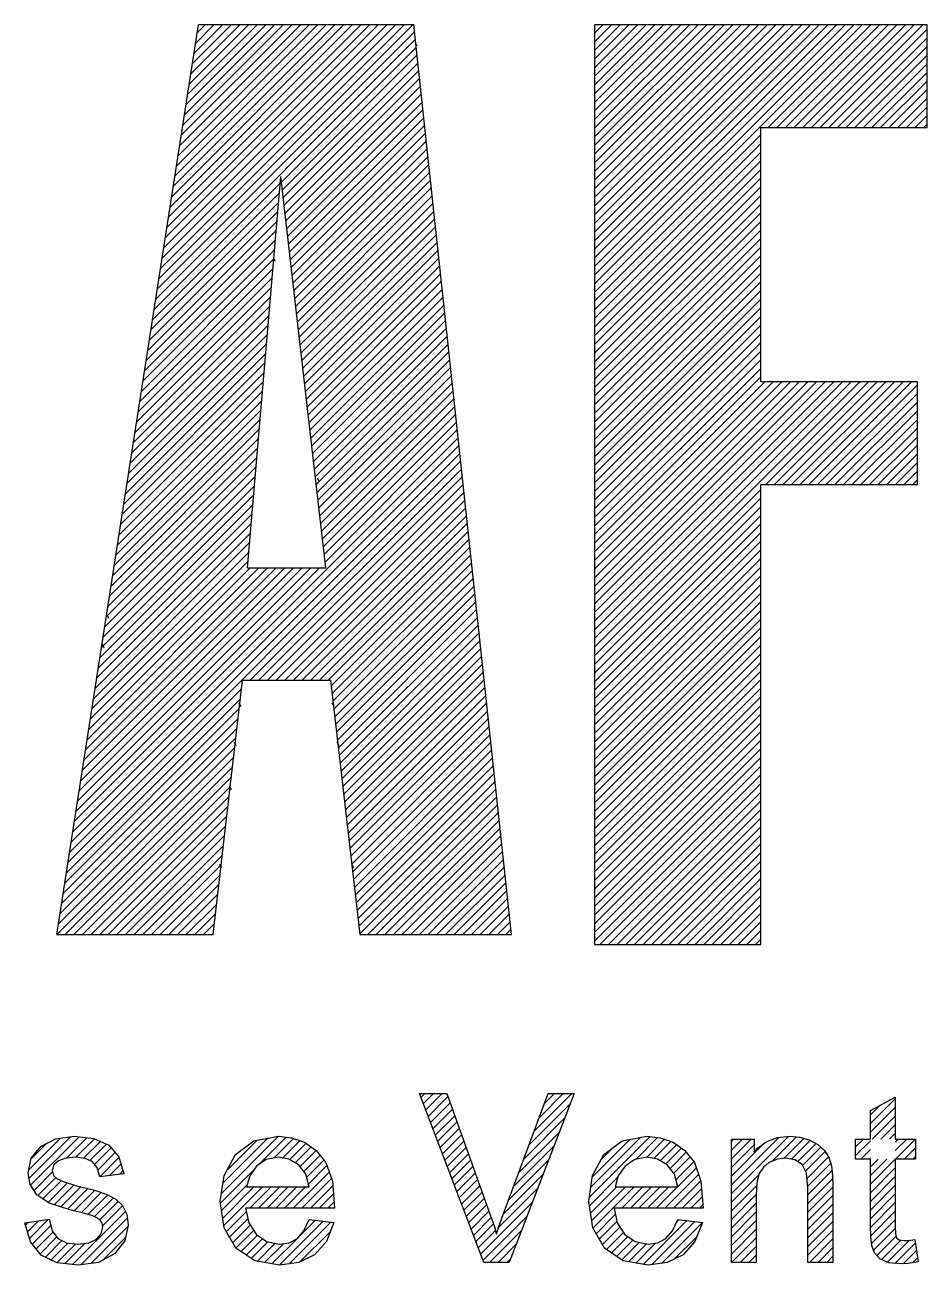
# Model space of a CAD drawing. Extents: x 1877.6 to 1957.1, y 1157.3 to 1182.6.
# Drawn here: x 1920.36 to 1938.81, y 1157.29 to 1182.65 of the extents above; entities that cross this region are included whole.
import ezdxf

# ---------------------------------------------------------------- set-up
doc = ezdxf.new("R2010")
doc.units = 0
doc.header["$MEASUREMENT"] = 0
doc.layers.add('C250', color=250, linetype='Continuous')
doc.layers.add('C29', color=29, linetype='Continuous')

msp = doc.modelspace()

# ---------------------------------------------------------------- linework, layer by layer
at = {"color": 0, "linetype": 'ByBlock'}
for p, q in [((1921.011, 1164.048), (1923.911, 1182.648)), ((1930.311, 1164.048), (1928.311, 1182.648)), ((1924.911, 1171.548), (1925.595, 1179.55)), ((1926.511, 1171.548), (1925.595, 1179.55)), ((1924.911, 1171.548), (1926.511, 1171.548)), ((1924.211, 1164.048), (1924.811, 1169.248)), ((1926.611, 1169.248), (1927.211, 1164.048))]:
    msp.add_line(p, q, dxfattribs=at)
at = {"linetype": 'ByBlock'}
for p, q in [((1923.069, 1177.248), (1928.326, 1182.505)), ((1923.101, 1177.457), (1928.292, 1182.648)), ((1923.134, 1177.667), (1928.115, 1182.648)), ((1923.167, 1177.876), (1927.938, 1182.648)), ((1923.199, 1178.086), (1927.762, 1182.648)), ((1923.232, 1178.295), (1927.585, 1182.648)), ((1923.265, 1178.505), (1927.408, 1182.648)), ((1923.297, 1178.714), (1927.231, 1182.648)), ((1923.33, 1178.923), (1927.055, 1182.648)), ((1923.363, 1179.133), (1926.878, 1182.648)), ((1923.395, 1179.342), (1926.701, 1182.648)), ((1923.428, 1179.552), (1926.524, 1182.648)), ((1923.461, 1179.761), (1926.347, 1182.648)), ((1923.493, 1179.971), (1926.171, 1182.648)), ((1923.526, 1180.18), (1925.994, 1182.648)), ((1923.559, 1180.389), (1925.817, 1182.648)), ((1923.591, 1180.599), (1925.64, 1182.648)), ((1923.624, 1180.808), (1925.464, 1182.648)), ((1923.657, 1181.018), (1925.287, 1182.648)), ((1923.689, 1181.227), (1925.11, 1182.648)), ((1923.722, 1181.437), (1924.933, 1182.648)), ((1923.755, 1181.646), (1924.756, 1182.648)), ((1923.787, 1181.855), (1924.58, 1182.648)), ((1923.82, 1182.065), (1924.403, 1182.648)), ((1923.853, 1182.274), (1924.226, 1182.648)), ((1923.885, 1182.484), (1924.049, 1182.648)), ((1932.011, 1182.478), (1932.181, 1182.648)), ((1932.011, 1182.301), (1932.358, 1182.648)), ((1932.011, 1182.124), (1932.535, 1182.648)), ((1932.011, 1181.947), (1932.711, 1182.648)), ((1932.011, 1181.77), (1932.888, 1182.648)), ((1932.011, 1181.594), (1933.065, 1182.648)), ((1932.011, 1181.417), (1933.242, 1182.648)), ((1932.011, 1181.24), (1933.419, 1182.648)), ((1932.011, 1181.063), (1933.595, 1182.648)), ((1932.011, 1180.887), (1933.772, 1182.648)), ((1932.011, 1180.71), (1933.949, 1182.648)), ((1932.011, 1180.533), (1934.126, 1182.648)), ((1932.011, 1180.356), (1934.302, 1182.648)), ((1932.011, 1180.179), (1934.479, 1182.648)), ((1932.011, 1180.003), (1934.656, 1182.648)), ((1932.011, 1179.826), (1934.833, 1182.648)), ((1932.011, 1179.649), (1935.009, 1182.648)), ((1932.011, 1179.472), (1935.186, 1182.648)), ((1932.011, 1179.296), (1935.363, 1182.648)), ((1932.011, 1179.119), (1935.54, 1182.648)), ((1932.011, 1178.942), (1935.717, 1182.648)), ((1932.011, 1178.765), (1935.893, 1182.648)), ((1932.011, 1178.588), (1936.07, 1182.648)), ((1932.011, 1178.412), (1936.247, 1182.648)), ((1932.011, 1178.235), (1936.424, 1182.648)), ((1932.011, 1178.058), (1936.6, 1182.648)), ((1932.011, 1177.881), (1936.777, 1182.648)), ((1932.011, 1177.705), (1936.954, 1182.648)), ((1932.011, 1177.528), (1937.131, 1182.648)), ((1932.011, 1177.351), (1937.308, 1182.648)), ((1932.011, 1177.174), (1937.484, 1182.648)), ((1935.561, 1180.548), (1937.661, 1182.648)), ((1935.738, 1180.548), (1937.838, 1182.648)), ((1935.915, 1180.548), (1938.015, 1182.648)), ((1936.091, 1180.548), (1938.191, 1182.648)), ((1936.268, 1180.548), (1938.368, 1182.648)), ((1936.445, 1180.548), (1938.545, 1182.648)), ((1936.622, 1180.548), (1938.722, 1182.648)), ((1936.799, 1180.548), (1938.811, 1182.56)), ((1923.036, 1177.039), (1928.343, 1182.346)), ((1925.609, 1179.434), (1928.36, 1182.186)), ((1936.975, 1180.548), (1938.811, 1182.383)), ((1937.152, 1180.548), (1938.811, 1182.207)), ((1925.627, 1179.276), (1928.378, 1182.026)), ((1937.329, 1180.548), (1938.811, 1182.03)), ((1925.645, 1179.117), (1928.395, 1181.867)), ((1925.663, 1178.958), (1928.412, 1181.707)), ((1937.506, 1180.548), (1938.811, 1181.853)), ((1937.682, 1180.548), (1938.811, 1181.676)), ((1925.681, 1178.8), (1928.429, 1181.548)), ((1937.859, 1180.548), (1938.811, 1181.499)), ((1925.699, 1178.641), (1928.446, 1181.388)), ((1925.718, 1178.482), (1928.463, 1181.228)), ((1938.036, 1180.548), (1938.811, 1181.323)), ((1938.213, 1180.548), (1938.811, 1181.146)), ((1925.736, 1178.324), (1928.481, 1181.069)), ((1925.754, 1178.165), (1928.498, 1180.909)), ((1938.39, 1180.548), (1938.811, 1180.969)), ((1925.772, 1178.007), (1928.515, 1180.749)), ((1938.566, 1180.548), (1938.811, 1180.792)), ((1925.79, 1177.848), (1928.532, 1180.59)), ((1925.808, 1177.689), (1928.549, 1180.43)), ((1932.011, 1176.998), (1935.411, 1180.398)), ((1938.743, 1180.548), (1938.811, 1180.616)), ((1925.826, 1177.531), (1928.566, 1180.271)), ((1932.011, 1176.821), (1935.411, 1180.221)), ((1925.845, 1177.372), (1928.584, 1180.111)), ((1925.863, 1177.213), (1928.601, 1179.951)), ((1932.011, 1176.644), (1935.411, 1180.044)), ((1925.881, 1177.055), (1928.618, 1179.792)), ((1925.899, 1176.896), (1928.635, 1179.632)), ((1932.011, 1176.467), (1935.411, 1179.867)), ((1932.011, 1176.29), (1935.411, 1179.69)), ((1923.004, 1176.829), (1925.583, 1179.409)), ((1925.917, 1176.737), (1928.652, 1179.473)), ((1932.011, 1176.114), (1935.411, 1179.514)), ((1922.971, 1176.62), (1925.567, 1179.216)), ((1925.935, 1176.579), (1928.669, 1179.313)), ((1925.953, 1176.42), (1928.687, 1179.153)), ((1932.011, 1175.937), (1935.411, 1179.337)), ((1932.011, 1175.76), (1935.411, 1179.16)), ((1922.938, 1176.41), (1925.55, 1179.022)), ((1925.972, 1176.262), (1928.704, 1178.994)), ((1932.011, 1175.583), (1935.411, 1178.983)), ((1922.873, 1175.991), (1925.517, 1178.636)), ((1922.906, 1176.201), (1925.534, 1178.829)), ((1925.99, 1176.103), (1928.721, 1178.834)), ((1926.008, 1175.944), (1928.738, 1178.674)), ((1932.011, 1175.407), (1935.411, 1178.807)), ((1932.011, 1175.23), (1935.411, 1178.63)), ((1922.84, 1175.782), (1925.501, 1178.442)), ((1926.026, 1175.786), (1928.755, 1178.515)), ((1926.044, 1175.627), (1928.772, 1178.355)), ((1932.011, 1175.053), (1935.411, 1178.453)), ((1922.808, 1175.573), (1925.484, 1178.249)), ((1926.062, 1175.468), (1928.79, 1178.196)), ((1932.011, 1174.876), (1935.411, 1178.276)), ((1932.011, 1174.699), (1935.411, 1178.099)), ((1922.742, 1175.154), (1925.451, 1177.862)), ((1922.775, 1175.363), (1925.468, 1178.056)), ((1926.08, 1175.31), (1928.807, 1178.036)), ((1926.099, 1175.151), (1928.824, 1177.876)), ((1932.011, 1174.523), (1935.411, 1177.923)), ((1922.71, 1174.944), (1925.435, 1177.669)), ((1926.117, 1174.993), (1928.841, 1177.717)), ((1932.011, 1174.346), (1935.411, 1177.746)), ((1922.677, 1174.735), (1925.418, 1177.476)), ((1926.135, 1174.834), (1928.858, 1177.557)), ((1926.153, 1174.675), (1928.875, 1177.398)), ((1932.011, 1174.169), (1935.411, 1177.569)), ((1932.011, 1173.992), (1935.411, 1177.392)), ((1922.612, 1174.316), (1925.385, 1177.089)), ((1922.644, 1174.525), (1925.401, 1177.282)), ((1926.171, 1174.517), (1928.892, 1177.238)), ((1932.011, 1173.816), (1935.411, 1177.216)), ((1922.579, 1174.107), (1925.368, 1176.896)), ((1926.189, 1174.358), (1928.91, 1177.078)), ((1926.207, 1174.199), (1928.927, 1176.919)), ((1932.011, 1173.639), (1935.411, 1177.039)), ((1932.011, 1173.462), (1935.411, 1176.862)), ((1922.546, 1173.897), (1925.352, 1176.703)), ((1926.226, 1174.041), (1928.944, 1176.759)), ((1926.244, 1173.882), (1928.961, 1176.6)), ((1932.011, 1173.285), (1935.411, 1176.685)), ((1922.514, 1173.688), (1925.335, 1176.509)), ((1926.262, 1173.723), (1928.978, 1176.44)), ((1932.011, 1173.108), (1935.411, 1176.508)), ((1932.011, 1172.932), (1935.411, 1176.332)), ((1922.448, 1173.269), (1925.302, 1176.123)), ((1922.481, 1173.478), (1925.319, 1176.316)), ((1926.28, 1173.565), (1928.995, 1176.28)), ((1926.298, 1173.406), (1929.013, 1176.121)), ((1932.011, 1172.755), (1935.411, 1176.155)), ((1922.416, 1173.059), (1925.286, 1175.929)), ((1926.316, 1173.248), (1929.03, 1175.961)), ((1932.011, 1172.578), (1935.411, 1175.978)), ((1922.383, 1172.85), (1925.269, 1175.736)), ((1926.334, 1173.089), (1929.047, 1175.801)), ((1926.353, 1172.93), (1929.064, 1175.642)), ((1932.011, 1172.401), (1935.411, 1175.801)), ((1932.011, 1172.225), (1935.411, 1175.625)), ((1922.318, 1172.431), (1925.236, 1175.349)), ((1922.35, 1172.641), (1925.253, 1175.543)), ((1926.371, 1172.772), (1929.081, 1175.482)), ((1926.389, 1172.613), (1929.098, 1175.323)), ((1932.011, 1172.048), (1935.411, 1175.448)), ((1932.011, 1171.871), (1935.488, 1175.348)), ((1932.011, 1171.694), (1935.664, 1175.348)), ((1932.011, 1171.517), (1935.841, 1175.348)), ((1932.011, 1171.341), (1936.018, 1175.348)), ((1932.011, 1171.164), (1936.195, 1175.348)), ((1932.011, 1170.987), (1936.372, 1175.348)), ((1932.011, 1170.81), (1936.548, 1175.348)), ((1932.011, 1170.634), (1936.725, 1175.348)), ((1932.011, 1170.457), (1936.902, 1175.348)), ((1932.011, 1170.28), (1937.079, 1175.348)), ((1932.011, 1170.103), (1937.255, 1175.348)), ((1932.011, 1169.926), (1937.432, 1175.348)), ((1935.509, 1173.248), (1937.609, 1175.348)), ((1935.686, 1173.248), (1937.786, 1175.348)), ((1935.863, 1173.248), (1937.963, 1175.348)), ((1936.039, 1173.248), (1938.139, 1175.348)), ((1936.216, 1173.248), (1938.316, 1175.348)), ((1936.393, 1173.248), (1938.493, 1175.348)), ((1922.285, 1172.222), (1925.219, 1175.156)), ((1926.407, 1172.454), (1929.116, 1175.163)), ((1936.57, 1173.248), (1938.611, 1175.289)), ((1936.746, 1173.248), (1938.611, 1175.112)), ((1922.253, 1172.012), (1925.203, 1174.963)), ((1926.425, 1172.296), (1929.133, 1175.003)), ((1926.443, 1172.137), (1929.15, 1174.844)), ((1936.923, 1173.248), (1938.611, 1174.935)), ((1922.187, 1171.593), (1925.17, 1174.576)), ((1922.22, 1171.803), (1925.186, 1174.769)), ((1926.462, 1171.979), (1929.167, 1174.684)), ((1937.1, 1173.248), (1938.611, 1174.759)), ((1937.277, 1173.248), (1938.611, 1174.582)), ((1922.155, 1171.384), (1925.153, 1174.383)), ((1926.48, 1171.82), (1929.184, 1174.525)), ((1926.498, 1171.661), (1929.201, 1174.365)), ((1937.454, 1173.248), (1938.611, 1174.405)), ((1921.338, 1166.148), (1929.236, 1174.046)), ((1921.371, 1166.358), (1929.219, 1174.205)), ((1922.122, 1171.175), (1925.137, 1174.189)), ((1937.63, 1173.248), (1938.611, 1174.228)), ((1937.807, 1173.248), (1938.611, 1174.052)), ((1921.306, 1165.939), (1929.253, 1173.886)), ((1922.057, 1170.756), (1925.104, 1173.803)), ((1922.089, 1170.965), (1925.12, 1173.996)), ((1937.984, 1173.248), (1938.611, 1173.875)), ((1921.273, 1165.729), (1929.27, 1173.726)), ((1922.024, 1170.546), (1925.087, 1173.609)), ((1924.968, 1169.248), (1929.287, 1173.567)), ((1938.161, 1173.248), (1938.611, 1173.698)), ((1921.991, 1170.337), (1925.071, 1173.416)), ((1925.145, 1169.248), (1929.304, 1173.407)), ((1938.337, 1173.248), (1938.611, 1173.521)), ((1938.514, 1173.248), (1938.611, 1173.344)), ((1921.926, 1169.918), (1925.038, 1173.029)), ((1921.959, 1170.127), (1925.054, 1173.223)), ((1925.322, 1169.248), (1929.322, 1173.248)), ((1925.499, 1169.248), (1929.339, 1173.088)), ((1932.011, 1169.75), (1935.411, 1173.15)), ((1921.893, 1169.708), (1925.021, 1172.836)), ((1925.675, 1169.248), (1929.356, 1172.928)), ((1932.011, 1169.573), (1935.411, 1172.973)), ((1932.011, 1169.396), (1935.411, 1172.796)), ((1921.861, 1169.499), (1925.004, 1172.643)), ((1925.852, 1169.248), (1929.373, 1172.769)), ((1926.029, 1169.248), (1929.39, 1172.609)), ((1932.011, 1169.219), (1935.411, 1172.619)), ((1921.828, 1169.29), (1924.988, 1172.45)), ((1926.206, 1169.248), (1929.407, 1172.45)), ((1926.382, 1169.248), (1929.425, 1172.29)), ((1932.011, 1169.043), (1935.411, 1172.443)), ((1921.763, 1168.871), (1924.955, 1172.063)), ((1921.795, 1169.08), (1924.971, 1172.256)), ((1926.559, 1169.248), (1929.442, 1172.13)), ((1932.011, 1168.866), (1935.411, 1172.266)), ((1932.011, 1168.689), (1935.411, 1172.089)), ((1921.73, 1168.661), (1924.938, 1171.87)), ((1926.624, 1169.136), (1929.459, 1171.971)), ((1926.642, 1168.977), (1929.476, 1171.811)), ((1932.011, 1168.512), (1935.411, 1171.912)), ((1921.404, 1166.567), (1926.384, 1171.548)), ((1921.436, 1166.776), (1926.208, 1171.548)), ((1921.469, 1166.986), (1926.031, 1171.548)), ((1921.502, 1167.195), (1925.854, 1171.548)), ((1921.534, 1167.405), (1925.677, 1171.548)), ((1921.567, 1167.614), (1925.5, 1171.548)), ((1921.599, 1167.824), (1925.324, 1171.548)), ((1921.632, 1168.033), (1925.147, 1171.548)), ((1921.665, 1168.242), (1924.97, 1171.548)), ((1921.697, 1168.452), (1924.922, 1171.676)), ((1926.66, 1168.819), (1929.493, 1171.651)), ((1932.011, 1168.335), (1935.411, 1171.735)), ((1932.011, 1168.159), (1935.411, 1171.559)), ((1926.679, 1168.66), (1929.51, 1171.492)), ((1926.697, 1168.502), (1929.528, 1171.332)), ((1932.011, 1167.982), (1935.411, 1171.382)), ((1926.715, 1168.343), (1929.545, 1171.173)), ((1926.733, 1168.185), (1929.562, 1171.013)), ((1932.011, 1167.805), (1935.411, 1171.205)), ((1932.011, 1167.628), (1935.411, 1171.028)), ((1926.752, 1168.026), (1929.579, 1170.853)), ((1932.011, 1167.452), (1935.411, 1170.852)), ((1926.77, 1167.868), (1929.596, 1170.694)), ((1926.788, 1167.709), (1929.613, 1170.534)), ((1932.011, 1167.275), (1935.411, 1170.675)), ((1932.011, 1167.098), (1935.411, 1170.498)), ((1926.807, 1167.551), (1929.63, 1170.375)), ((1932.011, 1166.921), (1935.411, 1170.321)), ((1926.825, 1167.392), (1929.648, 1170.215)), ((1926.843, 1167.234), (1929.665, 1170.055)), ((1932.011, 1166.744), (1935.411, 1170.144)), ((1926.861, 1167.075), (1929.682, 1169.896)), ((1926.88, 1166.917), (1929.699, 1169.736)), ((1932.011, 1166.568), (1935.411, 1169.968)), ((1932.011, 1166.391), (1935.411, 1169.791)), ((1926.898, 1166.758), (1929.716, 1169.577)), ((1932.011, 1166.214), (1935.411, 1169.614)), ((1926.916, 1166.6), (1929.733, 1169.417)), ((1926.935, 1166.441), (1929.751, 1169.257)), ((1932.011, 1166.037), (1935.411, 1169.437)), ((1932.011, 1165.861), (1935.411, 1169.261)), ((1921.24, 1165.52), (1924.79, 1169.07)), ((1926.953, 1166.283), (1929.768, 1169.098)), ((1932.011, 1165.684), (1935.411, 1169.084)), ((1921.208, 1165.31), (1924.767, 1168.87)), ((1926.971, 1166.124), (1929.785, 1168.938)), ((1926.989, 1165.966), (1929.802, 1168.778)), ((1932.011, 1165.507), (1935.411, 1168.907)), ((1932.011, 1165.33), (1935.411, 1168.73)), ((1921.142, 1164.892), (1924.721, 1168.47)), ((1921.175, 1165.101), (1924.744, 1168.67)), ((1927.008, 1165.807), (1929.819, 1168.619)), ((1932.011, 1165.153), (1935.411, 1168.553)), ((1921.11, 1164.682), (1924.698, 1168.271)), ((1927.026, 1165.649), (1929.836, 1168.459)), ((1927.044, 1165.49), (1929.854, 1168.3)), ((1932.011, 1164.977), (1935.411, 1168.377)), ((1921.077, 1164.473), (1924.675, 1168.071)), ((1927.063, 1165.332), (1929.871, 1168.14)), ((1927.081, 1165.173), (1929.888, 1167.98)), ((1932.011, 1164.8), (1935.411, 1168.2)), ((1932.011, 1164.623), (1935.411, 1168.023)), ((1921.044, 1164.263), (1924.652, 1167.871)), ((1927.099, 1165.015), (1929.905, 1167.821)), ((1932.011, 1164.446), (1935.411, 1167.846)), ((1921.012, 1164.054), (1924.629, 1167.671)), ((1921.182, 1164.048), (1924.606, 1167.471)), ((1927.117, 1164.856), (1929.922, 1167.661)), ((1927.136, 1164.698), (1929.939, 1167.502)), ((1932.011, 1164.27), (1935.411, 1167.67)), ((1932.011, 1164.093), (1935.411, 1167.493)), ((1921.359, 1164.048), (1924.583, 1167.271)), ((1927.154, 1164.539), (1929.957, 1167.342)), ((1932.011, 1163.916), (1935.411, 1167.316)), ((1921.536, 1164.048), (1924.56, 1167.072)), ((1927.172, 1164.381), (1929.974, 1167.182)), ((1927.191, 1164.222), (1929.991, 1167.023)), ((1932.119, 1163.848), (1935.411, 1167.139)), ((1932.296, 1163.848), (1935.411, 1166.962)), ((1921.713, 1164.048), (1924.537, 1166.872)), ((1927.209, 1164.064), (1930.008, 1166.863)), ((1927.37, 1164.048), (1930.025, 1166.703)), ((1932.473, 1163.848), (1935.411, 1166.786)), ((1921.89, 1164.048), (1924.514, 1166.672)), ((1922.066, 1164.048), (1924.49, 1166.472)), ((1927.546, 1164.048), (1930.042, 1166.544)), ((1932.65, 1163.848), (1935.411, 1166.609)), ((1922.243, 1164.048), (1924.467, 1166.272)), ((1927.723, 1164.048), (1930.06, 1166.384)), ((1927.9, 1164.048), (1930.077, 1166.225)), ((1932.827, 1163.848), (1935.411, 1166.432)), ((1933.003, 1163.848), (1935.411, 1166.255)), ((1922.42, 1164.048), (1924.444, 1166.072)), ((1928.077, 1164.048), (1930.094, 1166.065)), ((1933.18, 1163.848), (1935.411, 1166.079)), ((1922.597, 1164.048), (1924.421, 1165.873)), ((1928.254, 1164.048), (1930.111, 1165.905)), ((1928.43, 1164.048), (1930.128, 1165.746)), ((1933.357, 1163.848), (1935.411, 1165.902)), ((1933.534, 1163.848), (1935.411, 1165.725)), ((1922.773, 1164.048), (1924.398, 1165.673)), ((1922.95, 1164.048), (1924.375, 1165.473)), ((1928.607, 1164.048), (1930.145, 1165.586)), ((1928.784, 1164.048), (1930.163, 1165.427)), ((1933.71, 1163.848), (1935.411, 1165.548)), ((1923.127, 1164.048), (1924.352, 1165.273)), ((1928.961, 1164.048), (1930.18, 1165.267)), ((1933.887, 1163.848), (1935.411, 1165.371)), ((1934.064, 1163.848), (1935.411, 1165.195)), ((1923.304, 1164.048), (1924.329, 1165.073)), ((1929.137, 1164.048), (1930.197, 1165.107)), ((1929.314, 1164.048), (1930.214, 1164.948)), ((1934.241, 1163.848), (1935.411, 1165.018)), ((1923.481, 1164.048), (1924.306, 1164.873)), ((1923.657, 1164.048), (1924.283, 1164.673)), ((1929.491, 1164.048), (1930.231, 1164.788)), ((1934.417, 1163.848), (1935.411, 1164.841)), ((1934.594, 1163.848), (1935.411, 1164.664)), ((1923.834, 1164.048), (1924.26, 1164.474)), ((1929.668, 1164.048), (1930.248, 1164.628)), ((1929.845, 1164.048), (1930.266, 1164.469)), ((1934.771, 1163.848), (1935.411, 1164.488)), ((1924.011, 1164.048), (1924.237, 1164.274)), ((1930.021, 1164.048), (1930.283, 1164.309)), ((1934.948, 1163.848), (1935.411, 1164.311)), ((1924.188, 1164.048), (1924.214, 1164.074)), ((1930.198, 1164.048), (1930.3, 1164.15)), ((1935.125, 1163.848), (1935.411, 1164.134)), ((1935.301, 1163.848), (1935.411, 1163.957)), ((1928.458, 1160.717), (1928.539, 1160.798)), ((1928.507, 1160.589), (1928.716, 1160.798)), ((1928.555, 1160.461), (1928.892, 1160.798)), ((1928.604, 1160.333), (1929.009, 1160.738)), ((1928.653, 1160.205), (1929.056, 1160.608)), ((1930.77, 1160.024), (1931.544, 1160.798)), ((1930.875, 1160.305), (1931.367, 1160.798)), ((1930.98, 1160.587), (1931.191, 1160.798)), ((1937.648, 1160.184), (1938.156, 1160.692)), ((1928.702, 1160.077), (1929.102, 1160.477)), ((1930.665, 1159.742), (1931.511, 1160.587)), ((1937.648, 1160.361), (1937.85, 1160.563)), ((1937.648, 1160.008), (1938.156, 1160.516)), ((1928.751, 1159.949), (1929.149, 1160.347)), ((1928.799, 1159.821), (1929.196, 1160.217)), ((1930.56, 1159.46), (1931.4, 1160.3)), ((1937.688, 1159.87), (1938.156, 1160.339)), ((1937.864, 1159.87), (1938.156, 1160.162)), ((1920.437, 1159.236), (1921.088, 1159.887)), ((1920.446, 1159.068), (1921.292, 1159.915)), ((1920.478, 1158.924), (1921.468, 1159.914)), ((1921.21, 1159.479), (1921.627, 1159.896)), ((1921.403, 1159.496), (1921.782, 1159.875)), ((1924.379, 1158.759), (1925.545, 1159.925)), ((1924.409, 1158.966), (1925.329, 1159.886)), ((1924.479, 1159.213), (1925.112, 1159.846)), ((1925.139, 1159.343), (1925.704, 1159.907)), ((1925.453, 1159.479), (1925.854, 1159.881)), ((1928.848, 1159.693), (1929.242, 1160.087)), ((1928.897, 1159.565), (1929.289, 1159.956)), ((1930.455, 1159.178), (1931.289, 1160.012)), ((1931.904, 1158.683), (1933.14, 1159.918)), ((1931.934, 1158.889), (1932.945, 1159.9)), ((1931.964, 1159.096), (1932.728, 1159.86)), ((1932.852, 1159.454), (1933.298, 1159.9)), ((1933.069, 1159.494), (1933.439, 1159.864)), ((1934.806, 1158.756), (1935.972, 1159.922)), ((1934.806, 1158.933), (1935.774, 1159.901)), ((1934.806, 1159.817), (1934.859, 1159.87)), ((1934.806, 1159.64), (1935.036, 1159.87)), ((1934.806, 1159.464), (1935.213, 1159.87)), ((1935.641, 1159.414), (1936.139, 1159.912)), ((1935.876, 1159.473), (1936.286, 1159.883)), ((1937.348, 1159.708), (1937.511, 1159.87)), ((1938.041, 1159.87), (1938.156, 1159.985)), ((1938.156, 1159.809), (1938.218, 1159.87)), ((1938.156, 1159.632), (1938.395, 1159.87)), ((1938.161, 1159.459), (1938.569, 1159.867)), ((1920.486, 1159.462), (1920.802, 1159.778)), ((1921.562, 1159.477), (1921.904, 1159.82)), ((1921.69, 1159.429), (1922.027, 1159.766)), ((1921.786, 1159.348), (1922.125, 1159.687)), ((1921.851, 1159.236), (1922.207, 1159.592)), ((1925.631, 1159.481), (1925.985, 1159.835)), ((1925.776, 1159.449), (1926.108, 1159.781)), ((1925.888, 1159.384), (1926.213, 1159.709)), ((1925.988, 1159.307), (1926.317, 1159.636)), ((1928.946, 1159.437), (1929.335, 1159.826)), ((1928.995, 1159.309), (1929.382, 1159.696)), ((1930.35, 1158.896), (1931.178, 1159.724)), ((1932.149, 1159.458), (1932.37, 1159.679)), ((1933.222, 1159.471), (1933.569, 1159.818)), ((1933.353, 1159.425), (1933.683, 1159.754)), ((1933.466, 1159.36), (1933.787, 1159.682)), ((1933.552, 1159.27), (1933.882, 1159.6)), ((1934.806, 1159.11), (1935.478, 1159.782)), ((1934.806, 1159.287), (1935.273, 1159.754)), ((1936.038, 1159.458), (1936.421, 1159.841)), ((1936.165, 1159.408), (1936.538, 1159.781)), ((1936.263, 1159.329), (1936.637, 1159.703)), ((1936.322, 1159.211), (1936.723, 1159.613)), ((1937.348, 1159.531), (1937.648, 1159.831)), ((1937.454, 1159.459), (1937.648, 1159.654)), ((1938.338, 1159.459), (1938.569, 1159.691)), ((1921.89, 1159.099), (1922.284, 1159.493)), ((1922.091, 1159.123), (1922.325, 1159.356)), ((1926.065, 1159.208), (1926.395, 1159.538)), ((1926.124, 1159.09), (1926.474, 1159.439)), ((1929.043, 1159.181), (1929.428, 1159.566)), ((1929.092, 1159.053), (1929.475, 1159.436)), ((1930.245, 1158.614), (1931.067, 1159.437)), ((1933.63, 1159.171), (1933.96, 1159.501)), ((1933.673, 1159.037), (1934.038, 1159.403)), ((1936.353, 1159.066), (1936.791, 1159.504)), ((1936.369, 1158.905), (1936.838, 1159.374)), ((1937.63, 1159.459), (1937.648, 1159.477)), ((1937.648, 1159.3), (1937.807, 1159.459)), ((1937.648, 1159.124), (1937.984, 1159.459)), ((1937.648, 1158.947), (1938.156, 1159.455)), ((1938.514, 1159.459), (1938.569, 1159.514)), ((1920.547, 1158.816), (1920.928, 1159.197)), ((1920.623, 1158.715), (1920.992, 1159.084)), ((1922.293, 1159.148), (1922.365, 1159.22)), ((1924.359, 1158.562), (1925.067, 1159.27)), ((1925.846, 1158.459), (1926.583, 1159.195)), ((1926.159, 1158.948), (1926.536, 1159.326)), ((1929.141, 1158.925), (1929.521, 1159.305)), ((1929.19, 1158.797), (1929.568, 1159.175)), ((1930.14, 1158.332), (1930.956, 1159.149)), ((1931.903, 1158.505), (1932.487, 1159.089)), ((1933.448, 1158.459), (1934.136, 1159.147)), ((1933.708, 1158.895), (1934.089, 1159.277)), ((1934.806, 1158.58), (1935.373, 1159.147)), ((1936.373, 1158.732), (1936.865, 1159.225)), ((1937.648, 1158.77), (1938.156, 1159.278)), ((1937.648, 1158.593), (1938.156, 1159.101)), ((1920.729, 1158.645), (1921.106, 1159.021)), ((1920.835, 1158.574), (1921.235, 1158.973)), ((1920.962, 1158.524), (1921.368, 1158.93)), ((1921.096, 1158.481), (1921.507, 1158.893)), ((1921.229, 1158.437), (1921.648, 1158.857)), ((1924.382, 1158.409), (1924.907, 1158.934)), ((1924.405, 1158.255), (1925.04, 1158.89)), ((1924.428, 1158.101), (1925.217, 1158.89)), ((1924.962, 1158.459), (1925.394, 1158.89)), ((1925.139, 1158.459), (1925.571, 1158.89)), ((1925.316, 1158.459), (1925.747, 1158.89)), ((1925.493, 1158.459), (1925.924, 1158.89)), ((1925.669, 1158.459), (1926.101, 1158.89)), ((1926.023, 1158.459), (1926.629, 1159.064)), ((1926.2, 1158.459), (1926.656, 1158.915)), ((1929.239, 1158.669), (1929.615, 1159.045)), ((1929.287, 1158.541), (1929.661, 1158.915)), ((1930.044, 1158.06), (1930.845, 1158.861)), ((1931.926, 1158.352), (1932.465, 1158.89)), ((1931.949, 1158.198), (1932.642, 1158.89)), ((1931.975, 1158.046), (1932.818, 1158.89)), ((1932.564, 1158.459), (1932.995, 1158.89)), ((1932.741, 1158.459), (1933.172, 1158.89)), ((1932.917, 1158.459), (1933.349, 1158.89)), ((1933.094, 1158.459), (1933.526, 1158.89)), ((1933.271, 1158.459), (1933.702, 1158.89)), ((1933.624, 1158.459), (1934.182, 1159.016)), ((1933.801, 1158.459), (1934.197, 1158.854)), ((1934.806, 1158.403), (1935.327, 1158.923)), ((1936.373, 1158.555), (1936.878, 1159.061)), ((1936.373, 1158.378), (1936.883, 1158.889)), ((1937.648, 1158.417), (1938.156, 1158.925)), ((1921.367, 1158.399), (1921.789, 1158.821)), ((1921.509, 1158.364), (1921.922, 1158.777)), ((1921.649, 1158.327), (1922.054, 1158.732)), ((1921.783, 1158.284), (1922.169, 1158.67)), ((1921.892, 1158.217), (1922.27, 1158.595)), ((1926.377, 1158.459), (1926.669, 1158.751)), ((1926.553, 1158.459), (1926.682, 1158.588)), ((1929.336, 1158.413), (1929.708, 1158.785)), ((1929.385, 1158.285), (1929.754, 1158.654)), ((1933.978, 1158.459), (1934.21, 1158.69)), ((1934.806, 1158.226), (1935.315, 1158.735)), ((1936.373, 1158.202), (1936.883, 1158.712)), ((1937.648, 1158.24), (1938.156, 1158.748)), ((1921.333, 1157.304), (1922.418, 1158.389)), ((1921.95, 1158.097), (1922.359, 1158.507)), ((1924.48, 1157.976), (1924.888, 1158.384)), ((1929.434, 1158.157), (1929.801, 1158.524)), ((1929.483, 1158.029), (1929.847, 1158.394)), ((1929.678, 1157.517), (1930.734, 1158.574)), ((1932.04, 1157.935), (1932.436, 1158.331)), ((1934.155, 1158.459), (1934.223, 1158.527)), ((1934.806, 1158.049), (1935.314, 1158.557)), ((1934.806, 1157.873), (1935.314, 1158.381)), ((1936.373, 1158.025), (1936.883, 1158.535)), ((1936.373, 1157.848), (1936.883, 1158.358)), ((1937.65, 1158.064), (1938.156, 1158.571)), ((1937.655, 1157.893), (1938.156, 1158.394)), ((1920.372, 1158.111), (1920.43, 1158.169)), ((1920.413, 1157.975), (1920.637, 1158.199)), ((1920.453, 1157.838), (1920.844, 1158.23)), ((1920.511, 1157.72), (1920.892, 1158.101)), ((1921.504, 1157.298), (1922.454, 1158.249)), ((1921.71, 1157.327), (1922.467, 1158.085)), ((1924.545, 1157.864), (1924.92, 1158.239)), ((1924.61, 1157.753), (1924.967, 1158.11)), ((1925.563, 1157.291), (1926.462, 1158.191)), ((1925.766, 1157.318), (1926.619, 1158.171)), ((1925.936, 1157.842), (1926.305, 1158.21)), ((1929.531, 1157.901), (1929.894, 1158.264)), ((1929.58, 1157.773), (1929.942, 1158.135)), ((1929.727, 1157.389), (1930.623, 1158.286)), ((1932.105, 1157.823), (1932.467, 1158.185)), ((1932.17, 1157.711), (1932.529, 1158.07)), ((1933.004, 1157.308), (1933.899, 1158.203)), ((1933.173, 1157.3), (1934.056, 1158.183)), ((1933.378, 1157.328), (1934.213, 1158.164)), ((1933.678, 1158.159), (1933.742, 1158.223)), ((1934.806, 1157.696), (1935.314, 1158.204)), ((1936.373, 1157.671), (1936.883, 1158.182)), ((1937.672, 1157.733), (1938.156, 1158.218)), ((1920.591, 1157.623), (1920.938, 1157.97)), ((1920.671, 1157.526), (1921.013, 1157.868)), ((1921.959, 1157.4), (1922.417, 1157.858)), ((1924.675, 1157.641), (1925.036, 1158.002)), ((1924.78, 1157.569), (1925.114, 1157.904)), ((1924.885, 1157.497), (1925.219, 1157.831)), ((1925.412, 1157.317), (1925.932, 1157.837)), ((1925.978, 1157.353), (1926.607, 1157.982)), ((1929.629, 1157.645), (1929.985, 1158.001)), ((1929.862, 1157.348), (1930.512, 1157.998)), ((1932.25, 1157.614), (1932.598, 1157.962)), ((1932.355, 1157.542), (1932.689, 1157.877)), ((1933.644, 1157.418), (1934.1, 1157.873)), ((1934.806, 1157.519), (1935.314, 1158.027)), ((1934.812, 1157.348), (1935.314, 1157.85)), ((1936.373, 1157.494), (1936.883, 1158.005)), ((1936.403, 1157.348), (1936.883, 1157.828)), ((1937.712, 1157.597), (1938.158, 1158.043)), ((1937.782, 1157.489), (1938.177, 1157.885)), ((1920.779, 1157.457), (1921.118, 1157.796)), ((1920.899, 1157.4), (1921.245, 1157.746)), ((1921.018, 1157.343), (1921.402, 1157.727)), ((1921.176, 1157.323), (1921.591, 1157.739)), ((1924.99, 1157.425), (1925.331, 1157.767)), ((1925.11, 1157.369), (1925.48, 1157.739)), ((1925.261, 1157.343), (1925.652, 1157.734)), ((1930.039, 1157.348), (1930.402, 1157.711)), ((1932.459, 1157.47), (1932.793, 1157.804)), ((1932.564, 1157.399), (1932.922, 1157.756)), ((1932.702, 1157.359), (1933.071, 1157.728)), ((1932.853, 1157.334), (1933.265, 1157.745)), ((1934.989, 1157.348), (1935.314, 1157.674)), ((1936.58, 1157.348), (1936.883, 1157.651)), ((1937.876, 1157.407), (1938.272, 1157.803)), ((1937.998, 1157.352), (1938.446, 1157.8)), ((1938.151, 1157.328), (1938.57, 1157.748)), ((1938.319, 1157.32), (1938.593, 1157.593)), ((1930.216, 1157.348), (1930.291, 1157.423)), ((1935.165, 1157.348), (1935.314, 1157.497)), ((1936.756, 1157.348), (1936.883, 1157.475)), ((1938.52, 1157.344), (1938.615, 1157.439))]:
    msp.add_line(p, q, dxfattribs=at)
at = {"color": 0, "linetype": 'Continuous'}
for p, q in [((1929.742, 1157.348), (1928.427, 1160.798)), ((1928.427, 1160.798), (1928.988, 1160.798)), ((1928.988, 1160.798), (1929.874, 1158.319)), ((1930.138, 1158.329), (1931.059, 1160.798)), ((1931.592, 1160.798), (1930.262, 1157.348)), ((1931.059, 1160.798), (1931.592, 1160.798)), ((1934.806, 1157.348), (1934.806, 1159.87)), ((1934.806, 1159.87), (1935.273, 1159.87)), ((1935.273, 1159.87), (1935.273, 1159.604)), ((1935.532, 1159.819), (1935.751, 1159.899)), ((1935.751, 1159.899), (1935.999, 1159.925)), ((1935.999, 1159.925), (1936.199, 1159.907)), ((1936.199, 1159.907), (1936.399, 1159.852)), ((1936.399, 1159.852), (1936.576, 1159.761)), ((1935.273, 1159.604), (1935.35, 1159.693)), ((1935.35, 1159.693), (1935.532, 1159.819)), ((1936.576, 1159.761), (1936.712, 1159.632)), ((1936.712, 1159.632), (1936.804, 1159.481)), ((1935.592, 1159.395), (1935.463, 1159.295)), ((1935.749, 1159.457), (1935.592, 1159.395)), ((1935.914, 1159.478), (1935.749, 1159.457)), ((1936.107, 1159.446), (1935.914, 1159.478)), ((1936.252, 1159.352), (1936.107, 1159.446)), ((1936.342, 1159.169), (1936.252, 1159.352)), ((1936.804, 1159.481), (1936.854, 1159.323)), ((1935.377, 1159.163), (1935.33, 1158.979)), ((1935.463, 1159.295), (1935.377, 1159.163)), ((1936.373, 1158.873), (1936.342, 1159.169)), ((1936.854, 1159.323), (1936.876, 1159.134)), ((1936.876, 1159.134), (1936.883, 1158.891)), ((1935.33, 1158.979), (1935.314, 1158.724)), ((1936.373, 1157.348), (1936.373, 1158.873)), ((1936.883, 1158.891), (1936.883, 1157.348)), ((1935.314, 1158.724), (1935.314, 1157.348)), ((1930.044, 1158.059), (1930.138, 1158.329)), ((1929.874, 1158.319), (1929.964, 1158.078)), ((1929.964, 1158.078), (1930.006, 1157.928)), ((1930.006, 1157.928), (1930.044, 1158.059)), ((1930.262, 1157.348), (1929.742, 1157.348)), ((1935.314, 1157.348), (1934.806, 1157.348)), ((1936.883, 1157.348), (1936.373, 1157.348))]:
    msp.add_line(p, q, dxfattribs=at)
for points in [[(1938.626, 1157.362), (1938.424, 1157.327), (1938.269, 1157.316), (1938.019, 1157.342), (1937.845, 1157.421), (1937.734, 1157.54), (1937.678, 1157.685), (1937.656, 1157.869), (1937.648, 1158.108), (1937.648, 1159.459), (1937.348, 1159.459), (1937.348, 1159.87), (1937.648, 1159.87), (1937.648, 1160.454), (1938.156, 1160.728), (1938.156, 1159.87), (1938.569, 1159.87), (1938.569, 1159.459), (1938.156, 1159.459), (1938.156, 1158.085), (1938.164, 1157.94), (1938.185, 1157.852), (1938.238, 1157.808), (1938.337, 1157.793), (1938.437, 1157.798), (1938.561, 1157.815)], [(1921.89, 1159.098), (1921.837, 1159.285), (1921.739, 1159.407), (1921.594, 1159.474), (1921.398, 1159.496), (1921.199, 1159.478), (1921.047, 1159.426), (1920.951, 1159.341), (1920.919, 1159.23), (1920.945, 1159.127), (1921.021, 1159.057), (1921.166, 1158.996), (1921.396, 1158.921), (1921.781, 1158.823), (1922.042, 1158.738), (1922.221, 1158.642), (1922.357, 1158.512), (1922.443, 1158.337), (1922.472, 1158.108), (1922.402, 1157.788), (1922.192, 1157.525), (1921.866, 1157.349), (1921.449, 1157.291), (1921.02, 1157.342), (1920.695, 1157.497), (1920.474, 1157.765), (1920.359, 1158.159), (1920.858, 1158.232), (1920.92, 1157.993), (1921.037, 1157.837), (1921.21, 1157.751), (1921.444, 1157.722), (1921.666, 1157.747), (1921.826, 1157.823), (1921.923, 1157.935), (1921.955, 1158.067), (1921.941, 1158.148), (1921.899, 1158.212), (1921.834, 1158.261), (1921.752, 1158.298), (1921.588, 1158.344), (1921.276, 1158.422), (1920.86, 1158.558), (1920.603, 1158.729), (1920.469, 1158.937), (1920.425, 1159.182), (1920.489, 1159.478), (1920.683, 1159.716), (1920.983, 1159.873), (1921.368, 1159.925), (1921.77, 1159.88), (1922.075, 1159.744), (1922.28, 1159.507), (1922.383, 1159.159)], [(1926.693, 1158.459), (1924.872, 1158.459), (1924.938, 1158.156), (1925.088, 1157.922), (1925.304, 1157.772), (1925.566, 1157.722), (1925.767, 1157.751), (1925.933, 1157.837), (1926.067, 1157.992), (1926.173, 1158.227), (1926.679, 1158.164), (1926.525, 1157.775), (1926.282, 1157.504), (1925.959, 1157.344), (1925.566, 1157.291), (1925.059, 1157.378), (1924.676, 1157.64), (1924.435, 1158.053), (1924.355, 1158.591), (1924.433, 1159.127), (1924.666, 1159.554), (1925.04, 1159.832), (1925.543, 1159.925), (1925.815, 1159.895), (1926.077, 1159.803), (1926.316, 1159.638), (1926.514, 1159.388), (1926.648, 1159.01)], [(1934.229, 1158.459), (1932.408, 1158.459), (1932.474, 1158.156), (1932.624, 1157.922), (1932.84, 1157.772), (1933.102, 1157.722), (1933.303, 1157.751), (1933.469, 1157.837), (1933.603, 1157.992), (1933.709, 1158.227), (1934.215, 1158.164), (1934.061, 1157.775), (1933.818, 1157.504), (1933.495, 1157.344), (1933.102, 1157.291), (1932.595, 1157.378), (1932.212, 1157.64), (1931.971, 1158.053), (1931.891, 1158.591), (1931.968, 1159.127), (1932.201, 1159.554), (1932.576, 1159.832), (1933.079, 1159.925), (1933.35, 1159.895), (1933.613, 1159.803), (1933.852, 1159.638), (1934.05, 1159.388), (1934.184, 1159.01)], [(1926.173, 1158.89), (1926.108, 1159.154), (1925.959, 1159.344), (1925.76, 1159.458), (1925.543, 1159.496), (1925.297, 1159.451), (1925.098, 1159.314), (1924.959, 1159.117), (1924.895, 1158.89)], [(1933.709, 1158.89), (1933.644, 1159.154), (1933.495, 1159.344), (1933.295, 1159.458), (1933.079, 1159.496), (1932.833, 1159.451), (1932.634, 1159.314), (1932.495, 1159.117), (1932.431, 1158.89)]]:
    msp.add_lwpolyline(points, close=True, dxfattribs=at)
at = {"layer": 'C250', "color": 0}
for points in [[(1928.344, 1182.281), (1928.377, 1182.215), (1928.344, 1182.281)], [(1925.444, 1177.881), (1925.477, 1177.815), (1925.444, 1177.881)], [(1926.344, 1173.381), (1926.377, 1173.315), (1926.344, 1173.381)], [(1922.044, 1170.581), (1922.077, 1170.515), (1922.044, 1170.581)], [(1921.944, 1169.981), (1921.977, 1169.915), (1921.944, 1169.981)], [(1924.744, 1168.781), (1924.777, 1168.715), (1924.744, 1168.781)], [(1926.644, 1168.781), (1926.677, 1168.715), (1926.644, 1168.781)], [(1924.644, 1167.981), (1924.677, 1167.915), (1924.644, 1167.981)], [(1926.744, 1167.981), (1926.777, 1167.915), (1926.744, 1167.981)], [(1924.544, 1167.081), (1924.577, 1167.015), (1924.544, 1167.081)], [(1924.344, 1165.481), (1924.377, 1165.415), (1924.344, 1165.481)], [(1927.044, 1165.481), (1927.077, 1165.415), (1927.044, 1165.481)]]:
    msp.add_lwpolyline(points, dxfattribs=at)
at = {"layer": 'C29', "color": 0}
for p, q in [((1928.311, 1182.648), (1923.911, 1182.648)), ((1924.811, 1169.248), (1926.611, 1169.248)), ((1924.629, 1167.648), (1924.643, 1167.748)), ((1921.011, 1164.048), (1924.211, 1164.048)), ((1927.211, 1164.048), (1930.311, 1164.048))]:
    msp.add_line(p, q, dxfattribs=at)
msp.add_lwpolyline([(1932.011, 1182.648), (1932.011, 1163.848), (1935.411, 1163.848), (1935.411, 1173.248), (1938.611, 1173.248), (1938.611, 1175.348), (1935.411, 1175.348), (1935.411, 1180.548), (1938.811, 1180.548), (1938.811, 1182.648), (1932.011, 1182.648)], dxfattribs=at)

doc.saveas('drawing.dxf')
